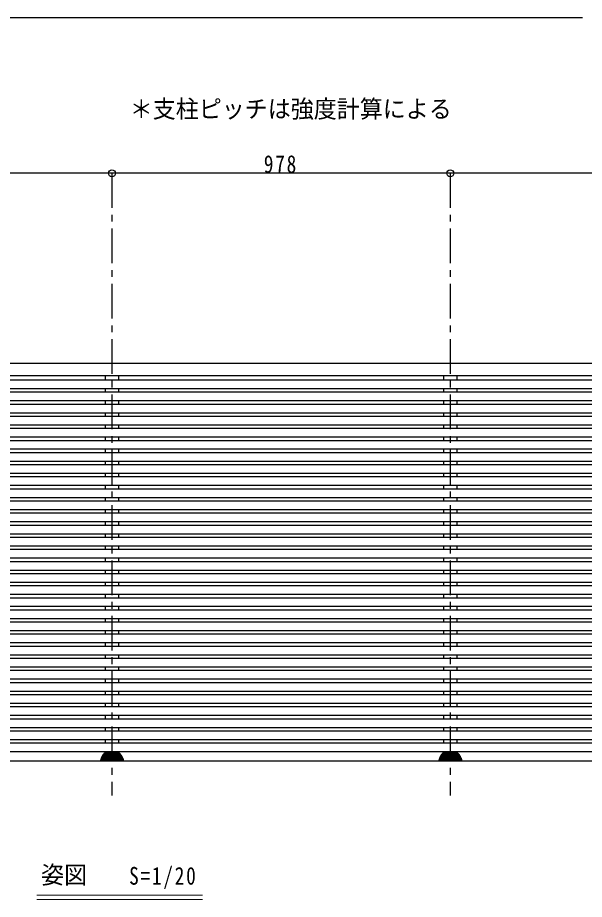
# Model space of a CAD drawing. Units: millimetres at full size, sheet at 1:5, with parts at other scales. Extents: x -1050 to 1050, y -742 to 742.
# Drawn here: x 295 to 705, y 45 to 682 of the extents above; entities that cross this region are included whole.
import ezdxf
from ezdxf.enums import TextEntityAlignment as Align

# ---------------------------------------------------------------- set-up
doc = ezdxf.new("R2010")
doc.units = ezdxf.units.MM
doc.header["$LTSCALE"] = 5
doc.linetypes.add('CHAIN1', pattern=[8, 5, -1, 1, -1])
doc.layers.add('0-9_文字', color=3, linetype='Continuous', lineweight=20)
doc.layers.add('1-5_図枠1_1', color=7, linetype='Continuous')
doc.layers.add('1-6_姿図', color=7, linetype='Continuous')
doc.styles.add('ＭＳ ゴシック', font='')
doc.styles.get('ＭＳ ゴシック').set_extended_font_data('MS Gothic')

# ---------------------------------------------------------------- blocks, each defined once
blk = doc.blocks.new('dimension_origin')
at = {"color": 0, "linetype": 'Continuous', "lineweight": -2}
blk.add_circle((0, 0), 1.25, dxfattribs=at)

msp = doc.modelspace()

# ---------------------------------------------------------------- linework, layer by layer
at = {"layer": '0-9_文字'}
for p, q in [((429.008, 48), (309.255, 48)), ((429.008, 45), (309.255, 45))]:
    msp.add_line(p, q, dxfattribs=at)
at = {"layer": '1-5_図枠1_1'}
msp.add_line((-990, 682.5), (703.535, 682.5), dxfattribs=at)
at = {"layer": '1-6_姿図'}
for p, q in [((363.5, 570), (119, 570)), ((608, 570), (363.5, 570)), ((852.5, 570), (608, 570)), ((872.5, 432.5), (-90, 432.5)), ((-90, 423.75), (872.5, 423.75)), ((358.75, 420.625), (358.75, 423.75)), ((368.25, 423.75), (368.25, 420.625)), ((603.25, 420.625), (603.25, 423.75)), ((612.75, 423.75), (612.75, 420.625)), ((-90, 420.625), (872.5, 420.625)), ((-90, 414.375), (872.5, 414.375)), ((358.75, 411.875), (358.75, 414.375)), ((368.25, 414.375), (368.25, 411.875)), ((603.25, 411.875), (603.25, 414.375)), ((612.75, 414.375), (612.75, 411.875)), ((-90, 411.875), (872.5, 411.875)), ((-90, 405.625), (872.5, 405.625)), ((-90, 403.125), (872.5, 403.125)), ((358.75, 403.125), (358.75, 405.625)), ((368.25, 405.625), (368.25, 403.125)), ((603.25, 403.125), (603.25, 405.625)), ((612.75, 405.625), (612.75, 403.125)), ((-90, 396.875), (872.5, 396.875)), ((358.75, 394.375), (358.75, 396.875)), ((368.25, 396.875), (368.25, 394.375)), ((603.25, 394.375), (603.25, 396.875)), ((612.75, 396.875), (612.75, 394.375)), ((-90, 394.375), (872.5, 394.375)), ((-90, 388.125), (872.5, 388.125)), ((-90, 385.625), (872.5, 385.625)), ((358.75, 385.625), (358.75, 388.125)), ((368.25, 388.125), (368.25, 385.625)), ((603.25, 385.625), (603.25, 388.125)), ((612.75, 388.125), (612.75, 385.625)), ((-90, 379.375), (872.5, 379.375)), ((-90, 376.875), (872.5, 376.875)), ((358.75, 376.875), (358.75, 379.375)), ((368.25, 379.375), (368.25, 376.875)), ((603.25, 376.875), (603.25, 379.375)), ((612.75, 379.375), (612.75, 376.875)), ((-90, 370.625), (872.5, 370.625)), ((358.75, 368.125), (358.75, 370.625)), ((368.25, 370.625), (368.25, 368.125)), ((603.25, 368.125), (603.25, 370.625)), ((612.75, 370.625), (612.75, 368.125)), ((-90, 368.125), (872.5, 368.125)), ((-90, 361.875), (872.5, 361.875)), ((-90, 359.375), (872.5, 359.375)), ((358.75, 359.375), (358.75, 361.875)), ((368.25, 361.875), (368.25, 359.375)), ((603.25, 359.375), (603.25, 361.875)), ((612.75, 361.875), (612.75, 359.375)), ((-90, 353.125), (872.5, 353.125)), ((-90, 350.625), (872.5, 350.625)), ((358.75, 350.625), (358.75, 353.125)), ((368.25, 353.125), (368.25, 350.625)), ((603.25, 350.625), (603.25, 353.125)), ((612.75, 353.125), (612.75, 350.625)), ((-90, 344.375), (872.5, 344.375)), ((358.75, 341.875), (358.75, 344.375)), ((368.25, 344.375), (368.25, 341.875)), ((603.25, 341.875), (603.25, 344.375)), ((612.75, 344.375), (612.75, 341.875)), ((-90, 341.875), (872.5, 341.875)), ((-90, 335.625), (872.5, 335.625)), ((-90, 333.125), (872.5, 333.125)), ((358.75, 333.125), (358.75, 335.625)), ((368.25, 335.625), (368.25, 333.125)), ((603.25, 333.125), (603.25, 335.625)), ((612.75, 335.625), (612.75, 333.125)), ((-90, 326.875), (872.5, 326.875)), ((358.75, 324.375), (358.75, 326.875)), ((368.25, 326.875), (368.25, 324.375)), ((603.25, 324.375), (603.25, 326.875)), ((612.75, 326.875), (612.75, 324.375)), ((-90, 324.375), (872.5, 324.375)), ((-90, 318.125), (872.5, 318.125)), ((-90, 315.625), (872.5, 315.625)), ((358.75, 315.625), (358.75, 318.125)), ((368.25, 318.125), (368.25, 315.625)), ((603.25, 315.625), (603.25, 318.125)), ((612.75, 318.125), (612.75, 315.625)), ((-90, 309.375), (872.5, 309.375)), ((-90, 306.875), (872.5, 306.875)), ((358.75, 306.875), (358.75, 309.375)), ((368.25, 309.375), (368.25, 306.875)), ((603.25, 306.875), (603.25, 309.375)), ((612.75, 309.375), (612.75, 306.875)), ((-90, 300.625), (872.5, 300.625)), ((358.75, 298.125), (358.75, 300.625)), ((368.25, 300.625), (368.25, 298.125)), ((603.25, 298.125), (603.25, 300.625)), ((612.75, 300.625), (612.75, 298.125)), ((-90, 298.125), (872.5, 298.125)), ((-90, 291.875), (872.5, 291.875)), ((-90, 289.375), (872.5, 289.375)), ((358.75, 289.375), (358.75, 291.875)), ((368.25, 291.875), (368.25, 289.375)), ((603.25, 289.375), (603.25, 291.875)), ((612.75, 291.875), (612.75, 289.375)), ((-90, 283.125), (872.5, 283.125)), ((-90, 280.625), (872.5, 280.625)), ((358.75, 280.625), (358.75, 283.125)), ((368.25, 283.125), (368.25, 280.625)), ((603.25, 280.625), (603.25, 283.125)), ((612.75, 283.125), (612.75, 280.625)), ((-90, 274.375), (872.5, 274.375)), ((358.75, 271.875), (358.75, 274.375)), ((368.25, 274.375), (368.25, 271.875)), ((603.25, 271.875), (603.25, 274.375)), ((612.75, 274.375), (612.75, 271.875)), ((-90, 271.875), (872.5, 271.875)), ((-90, 265.625), (872.5, 265.625)), ((-90, 263.125), (872.5, 263.125)), ((358.75, 263.125), (358.75, 265.625)), ((368.25, 265.625), (368.25, 263.125)), ((603.25, 263.125), (603.25, 265.625)), ((612.75, 265.625), (612.75, 263.125)), ((-90, 256.875), (872.5, 256.875)), ((358.75, 254.375), (358.75, 256.875)), ((368.25, 256.875), (368.25, 254.375)), ((603.25, 254.375), (603.25, 256.875)), ((612.75, 256.875), (612.75, 254.375)), ((-90, 254.375), (872.5, 254.375)), ((-90, 248.125), (872.5, 248.125)), ((-90, 245.625), (872.5, 245.625)), ((358.75, 245.625), (358.75, 248.125)), ((368.25, 248.125), (368.25, 245.625)), ((603.25, 245.625), (603.25, 248.125)), ((612.75, 248.125), (612.75, 245.625)), ((-90, 239.375), (872.5, 239.375)), ((-90, 236.875), (872.5, 236.875)), ((358.75, 236.875), (358.75, 239.375)), ((368.25, 239.375), (368.25, 236.875)), ((603.25, 236.875), (603.25, 239.375)), ((612.75, 239.375), (612.75, 236.875)), ((-90, 230.625), (872.5, 230.625)), ((358.75, 228.125), (358.75, 230.625)), ((368.25, 230.625), (368.25, 228.125)), ((603.25, 228.125), (603.25, 230.625)), ((612.75, 230.625), (612.75, 228.125)), ((-90, 228.125), (872.5, 228.125)), ((-90, 221.875), (872.5, 221.875)), ((-90, 219.375), (872.5, 219.375)), ((358.75, 219.375), (358.75, 221.875)), ((368.25, 221.875), (368.25, 219.375)), ((603.25, 219.375), (603.25, 221.875)), ((612.75, 221.875), (612.75, 219.375)), ((-90, 213.125), (872.5, 213.125)), ((-90, 210.625), (872.5, 210.625)), ((358.75, 210.625), (358.75, 213.125)), ((368.25, 213.125), (368.25, 210.625)), ((603.25, 210.625), (603.25, 213.125)), ((612.75, 213.125), (612.75, 210.625)), ((-90, 204.375), (872.5, 204.375)), ((358.75, 201.875), (358.75, 204.375)), ((368.25, 204.375), (368.25, 201.875)), ((603.25, 201.875), (603.25, 204.375)), ((612.75, 204.375), (612.75, 201.875)), ((-90, 201.875), (872.5, 201.875)), ((-90, 195.625), (872.5, 195.625)), ((-90, 193.125), (872.5, 193.125)), ((358.75, 193.125), (358.75, 195.625)), ((368.25, 195.625), (368.25, 193.125)), ((603.25, 193.125), (603.25, 195.625)), ((612.75, 195.625), (612.75, 193.125)), ((-90, 186.875), (872.5, 186.875)), ((358.75, 184.375), (358.75, 186.875)), ((368.25, 186.875), (368.25, 184.375)), ((603.25, 184.375), (603.25, 186.875)), ((612.75, 186.875), (612.75, 184.375)), ((-90, 184.375), (872.5, 184.375)), ((-90, 178.125), (872.5, 178.125)), ((-90, 175.625), (872.5, 175.625)), ((358.75, 175.625), (358.75, 178.125)), ((368.25, 178.125), (368.25, 175.625)), ((603.25, 175.625), (603.25, 178.125)), ((612.75, 178.125), (612.75, 175.625)), ((-90, 169.375), (872.5, 169.375)), ((-90, 166.875), (872.5, 166.875)), ((358.75, 166.875), (358.75, 169.375)), ((368.25, 169.375), (368.25, 166.875)), ((603.25, 166.875), (603.25, 169.375)), ((612.75, 169.375), (612.75, 166.875)), ((-90, 160.625), (872.5, 160.625)), ((358.75, 158.125), (358.75, 160.625)), ((368.25, 160.625), (368.25, 158.125)), ((603.25, 158.125), (603.25, 160.625)), ((612.75, 160.625), (612.75, 158.125)), ((-90, 158.125), (872.5, 158.125)), ((-90, 151.875), (872.5, 151.875)), ((355.687, 147.014), (355.687, 146.599)), ((356.005, 147.76), (356.005, 147.407)), ((356.005, 147.407), (363.5, 147.407)), ((356.408, 148.524), (356.408, 148.2)), ((356.408, 148.2), (363.5, 148.2)), ((356.86, 149.001), (363.5, 149.001)), ((356.924, 149.302), (356.924, 149.001)), ((357.382, 149.8), (363.5, 149.8)), ((357.573, 150.1), (357.573, 149.8)), ((358.027, 150.6), (363.5, 150.6)), ((358.25, 150.75), (358.25, 150.6)), ((358.75, 151.25), (358.75, 151.875)), ((358.75, 151.25), (363.5, 151.25)), ((368.25, 151.25), (363.5, 151.25)), ((368.973, 150.6), (363.5, 150.6)), ((369.618, 149.8), (363.5, 149.8)), ((370.14, 149.001), (363.5, 149.001)), ((370.592, 148.2), (363.5, 148.2)), ((370.995, 147.407), (363.5, 147.407)), ((368.25, 151.875), (368.25, 151.25)), ((368.75, 150.75), (368.75, 150.6)), ((369.427, 150.1), (369.427, 149.8)), ((370.076, 149.302), (370.076, 149.001)), ((370.592, 148.524), (370.592, 148.2)), ((370.995, 147.76), (370.995, 147.407)), ((371.313, 147.014), (371.313, 146.599)), ((600.187, 147.014), (600.187, 146.599)), ((600.505, 147.76), (600.505, 147.407)), ((600.505, 147.407), (608, 147.407)), ((600.908, 148.524), (600.908, 148.2)), ((600.908, 148.2), (608, 148.2)), ((601.36, 149.001), (608, 149.001)), ((601.424, 149.302), (601.424, 149.001)), ((601.882, 149.8), (608, 149.8)), ((602.073, 150.1), (602.073, 149.8)), ((602.527, 150.6), (608, 150.6)), ((602.75, 150.75), (602.75, 150.6)), ((603.25, 151.25), (603.25, 151.875)), ((603.25, 151.25), (608, 151.25)), ((612.75, 151.25), (608, 151.25)), ((613.473, 150.6), (608, 150.6)), ((614.118, 149.8), (608, 149.8)), ((614.64, 149.001), (608, 149.001)), ((615.092, 148.2), (608, 148.2)), ((615.495, 147.407), (608, 147.407)), ((612.75, 151.875), (612.75, 151.25)), ((613.25, 150.75), (613.25, 150.6)), ((613.927, 150.1), (613.927, 149.8)), ((614.576, 149.302), (614.576, 149.001)), ((615.092, 148.524), (615.092, 148.2)), ((615.495, 147.76), (615.495, 147.407)), ((615.813, 147.014), (615.813, 146.599)), ((877.5, 145), (-90, 145)), ((355.25, 145.482), (355.25, 145)), ((355.441, 146.311), (355.441, 145.8)), ((355.441, 145.8), (363.5, 145.8)), ((355.687, 146.6), (363.5, 146.6)), ((371.313, 146.6), (363.5, 146.6)), ((371.559, 145.8), (363.5, 145.8)), ((371.559, 146.311), (371.559, 145.8)), ((371.75, 145.482), (371.75, 145)), ((599.75, 145.482), (599.75, 145)), ((599.941, 146.311), (599.941, 145.8)), ((599.941, 145.8), (608, 145.8)), ((600.187, 146.6), (608, 146.6)), ((615.813, 146.6), (608, 146.6)), ((616.059, 145.8), (608, 145.8)), ((616.059, 146.311), (616.059, 145.8)), ((616.25, 145.482), (616.25, 145))]:
    msp.add_line(p, q, dxfattribs=at)
at = {"layer": '1-6_姿図', "linetype": 'CHAIN1'}
for p, q in [((363.5, 570), (363.5, 120)), ((608, 570), (608, 120))]:
    msp.add_line(p, q, dxfattribs=at)
at = {"layer": '1-6_姿図'}
for centre, radius, start, end in [((356.056, 147.04), 0.37, 97.87545, 184.11221), ((356.42, 147.785), 0.415, 91.62275, 183.49063), ((356.873, 148.536), 0.466, 91.64474, 181.439), ((357.412, 149.312), 0.488, 86.57068, 181.25523), ((358.084, 150.089), 0.512, 86.56134, 178.79631), ((358.75, 150.75), 0.5, 90, 180), ((368.25, 150.75), 0.5, 0, 90), ((368.916, 150.089), 0.512, 1.20369, 93.43866), ((369.588, 149.312), 0.488, 358.74477, 93.42932), ((370.127, 148.536), 0.466, 358.561, 88.35526), ((370.58, 147.785), 0.415, 356.50937, 88.37725), ((370.944, 147.04), 0.37, 355.88779, 82.12455), ((600.556, 147.04), 0.37, 97.87545, 184.11221), ((600.92, 147.785), 0.415, 91.62275, 183.49063), ((601.373, 148.536), 0.466, 91.64474, 181.439), ((601.912, 149.312), 0.488, 86.57068, 181.25523), ((602.584, 150.089), 0.512, 86.56134, 178.79631), ((603.25, 150.75), 0.5, 90, 180), ((612.75, 150.75), 0.5, 0, 90), ((613.416, 150.089), 0.512, 1.20369, 93.43866), ((614.088, 149.312), 0.488, 358.74477, 93.42932), ((614.627, 148.536), 0.466, 358.561, 88.35526), ((615.08, 147.785), 0.415, 356.50937, 88.37725), ((615.444, 147.04), 0.37, 355.88779, 82.12455), ((355.614, 145.48), 0.364, 118.33625, 179.71056), ((355.744, 146.303), 0.303, 100.92102, 178.46143), ((371.256, 146.303), 0.303, 1.53857, 79.07898), ((371.386, 145.48), 0.364, 0.28944, 61.66375), ((600.114, 145.48), 0.364, 118.33625, 179.71056), ((600.244, 146.303), 0.303, 100.92102, 178.46143), ((615.756, 146.303), 0.303, 1.53857, 79.07898), ((615.886, 145.48), 0.364, 0.28944, 61.66375)]:
    msp.add_arc(centre, radius, start, end, dxfattribs=at)

# ---------------------------------------------------------------- block references
at = {"layer": '1-6_姿図', "xscale": 2, "yscale": 2, "rotation": 180}
for p in [(363.5, 570), (608, 570)]:
    msp.add_blockref('dimension_origin', p, dxfattribs=at)
at = {"layer": '1-6_姿図', "xscale": 2, "yscale": 2}
for p in [(363.5, 570), (608, 570)]:
    msp.add_blockref('dimension_origin', p, dxfattribs=at)

# ---------------------------------------------------------------- texts
at = {"layer": '0-9_文字', "style": 'ＭＳ ゴシック', "width": 0.95}
for s, p in [('＊支柱ピッチは強度計算による', (376.373, 606.251)), ('姿図', (312.321, 52.481))]:
    msp.add_text(s, height=12.83, dxfattribs=at).set_placement(p, align=Align.BOTTOM_LEFT)
at = {"layer": '0-9_文字', "insert": (375.914, 52.481), "char_height": 12.83, "attachment_point": 7, "style": 'ＭＳ ゴシック'}
msp.add_mtext('\\T1.18;\\W0.8;S=1/20', dxfattribs=at)
at = {"layer": '1-6_姿図', "insert": (473.25, 570), "char_height": 12.83, "attachment_point": 7, "style": 'ＭＳ ゴシック'}
msp.add_mtext('\\T1.18;\\W0.8;978', dxfattribs=at)

doc.saveas('drawing.dxf')
